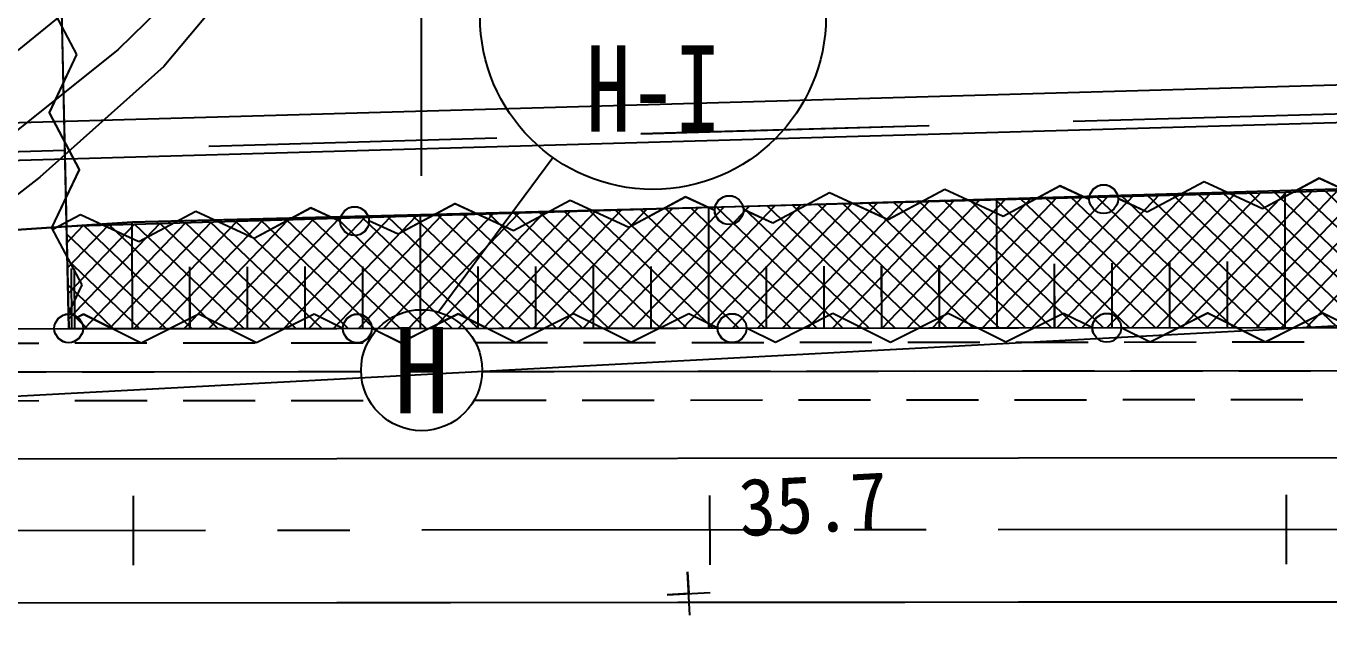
# Model space of a CAD drawing. Header units: millimetres. Extents: x 11366 to 12162, y 1103 to 1810.
# Drawn here: x 11755.46 to 11800.67, y 1483.63 to 1504.9 of the extents above; entities that cross this region are included whole.
import ezdxf
from ezdxf.enums import TextEntityAlignment as Align
from ezdxf.xclip import XClip

# ---------------------------------------------------------------- set-up
doc = ezdxf.new("R2010")
doc.units = ezdxf.units.MM
doc.header["$LTSCALE"] = 10
doc.header["$MEASUREMENT"] = 0
doc.header["$XCLIPFRAME"] = 2
for name, pattern in [('CENTER', [2, 1.25, -0.25, 0.25, -0.25]), ('DASHEDX2', [1.5, 1, -0.5]), ('HIDDEN', [0.375, 0.25, -0.125])]:
    doc.linetypes.add(name, pattern=pattern)
for name, color, linetype in [('TN-MANH', 4, 'Continuous'), ('TZ-BASE', 253, 'Continuous'), ('TZ-CABL', 4, 'Continuous')]:
    doc.layers.add(name, color=color, linetype=linetype)
doc.styles.add('GR', font='GulimChe.ttf')
doc.styles.get("Standard").update_dxf_attribs({"font": 'GulimChe.ttf'})
doc.linetypes.add('ZIGZAG', pattern='A,0.0001,-0.2,[131,ltypeshp.shx,S=0.2,R=0,X=-0.2,Y=0],-0.4,[131,ltypeshp.shx,S=0.2,R=180,X=0.2,Y=0],-0.2', length=0.8001)

# ---------------------------------------------------------------- blocks, each defined once
blk = doc.blocks.new('JD-DFXGDFH6CHF')
at = {"layer": 'TZ-BASE', "ltscale": 10}
for p, q in [((337.094, 36.249), (337.749, 7.319)), ((337.095, 36.252), (337.749, 7.322)), ((337.668, 10.87), (394.645, 12.547)), ((337.669, 10.873), (394.646, 12.55)), ((337.749, 7.322), (412.767, 7.379)), ((337.749, 7.319), (412.766, 7.377))]:
    blk.add_line(p, q, dxfattribs=at)
at = {"layer": 'TZ-BASE'}
for p, q in [((337.094, 36.249), (337.748, 7.319)), ((699.425, 24.269), (0.011, -12.873)), ((345.502, 22.905, 35.618), (339.463, 16.996, 35.618)), ((344.784, 20.865, 36.194), (341.056, 16.411, 36.194)), ((331.407, 13.236, 35.618), (339.119, 19.517, 35.618)), ((338.034, 16.828), (336.989, 18.805)), ((338.034, 16.831), (336.99, 18.808)), ((419.954, 16.858), (299.863, 13.414)), ((339.463, 16.996, 35.618), (334.134, 12.742, 35.618)), ((337.079, 14.806), (338.034, 16.828)), ((337.08, 14.809), (338.034, 16.831)), ((341.056, 16.411, 36.194), (336.745, 12.572, 36.194)), ((338.124, 12.829), (337.079, 14.806)), ((338.125, 12.832), (337.08, 14.809)), ((337.17, 10.81), (338.125, 12.832)), ((337.17, 10.807), (338.124, 12.829)), ((379.954, 12.049), (399.953, 12.667)), ((379.955, 12.052), (399.954, 12.67)), ((336.745, 12.572, 36.194), (331.301, 8.332, 36.194)), ((337.668, 10.87), (394.645, 12.547)), ((372.143, 12.262), (370.173, 11.204)), ((372.144, 12.265), (370.174, 11.207)), ((373.157, 11.792), (372.143, 12.262)), ((373.158, 11.795), (372.144, 12.265)), ((377.141, 12.409), (375.171, 11.351)), ((377.142, 12.412), (375.172, 11.354)), ((379.17, 11.469), (377.141, 12.409)), ((379.17, 11.471), (377.142, 12.412)), ((378.966, 7.353), (383.623, 12.225)), ((381.14, 12.53), (379.17, 11.471)), ((381.139, 12.527), (379.17, 11.469)), ((379.832, 7.354), (384.512, 12.251)), ((380.697, 7.355), (385.402, 12.278)), ((383.168, 11.586), (381.139, 12.527)), ((383.169, 11.589), (381.14, 12.53)), ((355.15, 11.762), (353.181, 10.704)), ((355.151, 11.765), (353.182, 10.707)), ((357.179, 10.821), (355.15, 11.762)), ((357.18, 10.824), (355.151, 11.765)), ((359.149, 11.88), (357.179, 10.821)), ((359.15, 11.883), (357.18, 10.824)), ((360.163, 11.41), (359.149, 11.88)), ((360.164, 11.412), (359.15, 11.883)), ((359.954, 11.531), (379.954, 12.049)), ((359.955, 11.533), (379.955, 12.052)), ((364.147, 12.027), (362.177, 10.969)), ((364.147, 12.03), (362.178, 10.971)), ((363.393, 7.342), (367.61, 11.754)), ((366.176, 11.089), (364.147, 12.03)), ((366.175, 11.086), (364.147, 12.027)), ((364.258, 7.342), (368.5, 11.78)), ((365.123, 7.343), (369.389, 11.806)), ((365.988, 7.344), (370.279, 11.833)), ((368.145, 12.145), (366.175, 11.086)), ((368.146, 12.147), (366.176, 11.089)), ((366.854, 7.344), (371.168, 11.859)), ((367.719, 7.345), (372.058, 11.885)), ((372.738, 7.349), (368.113, 11.769)), ((370.173, 11.204), (368.145, 12.145)), ((370.174, 11.207), (368.146, 12.147)), ((368.584, 7.346), (372.948, 11.911)), ((373.641, 7.349), (368.991, 11.795)), ((369.449, 7.346), (373.837, 11.937)), ((374.545, 7.35), (369.868, 11.82)), ((369.958, 7.34), (369.954, 11.79)), ((369.959, 7.342), (369.955, 11.792)), ((370.314, 7.347), (374.727, 11.963)), ((375.449, 7.351), (370.746, 11.846)), ((371.18, 7.348), (375.616, 11.99)), ((376.353, 7.351), (371.623, 11.872)), ((372.045, 7.348), (376.506, 12.016)), ((377.257, 7.352), (372.501, 11.898)), ((372.91, 7.349), (377.396, 12.042)), ((378.161, 7.353), (373.378, 11.924)), ((373.775, 7.35), (378.285, 12.068)), ((375.171, 11.351), (374.157, 11.821)), ((375.172, 11.354), (374.158, 11.824)), ((379.065, 7.354), (374.256, 11.95)), ((374.64, 7.35), (379.175, 12.094)), ((379.968, 7.354), (375.133, 11.975)), ((375.506, 7.351), (380.064, 12.12)), ((380.872, 7.355), (376.011, 12.001)), ((376.371, 7.352), (380.954, 12.147)), ((381.776, 7.356), (376.888, 12.027)), ((377.236, 7.352), (381.843, 12.173)), ((382.68, 7.356), (377.766, 12.053)), ((378.101, 7.353), (382.733, 12.199)), ((383.584, 7.357), (378.644, 12.079)), ((384.488, 7.358), (379.521, 12.105)), ((379.958, 7.349), (379.954, 12.049)), ((379.959, 7.352), (379.955, 12.052)), ((385.391, 7.358), (380.399, 12.13)), ((386.295, 7.359), (381.276, 12.156)), ((339.955, 11.013), (359.954, 11.531)), ((339.956, 11.015), (359.955, 11.533)), ((342.156, 11.38), (340.186, 10.321)), ((342.157, 11.383), (340.187, 10.324)), ((344.185, 10.439), (342.156, 11.38)), ((344.185, 10.442), (342.157, 11.383)), ((346.155, 11.5), (344.185, 10.442)), ((346.154, 11.497), (344.185, 10.439)), ((347.169, 11.027), (346.154, 11.497)), ((347.169, 11.03), (346.155, 11.5)), ((348.685, 7.33), (352.487, 11.309)), ((351.153, 11.647), (349.183, 10.589)), ((351.152, 11.645), (349.183, 10.586)), ((349.55, 7.331), (353.377, 11.335)), ((350.415, 7.332), (354.267, 11.361)), ((353.181, 10.704), (351.152, 11.645)), ((353.182, 10.707), (351.153, 11.647)), ((351.28, 7.332), (355.156, 11.388)), ((352.145, 7.333), (356.046, 11.414)), ((356.469, 7.336), (352.317, 11.304)), ((353.01, 7.334), (356.935, 11.44)), ((357.372, 7.337), (353.195, 11.33)), ((353.876, 7.334), (357.825, 11.466)), ((358.276, 7.338), (354.072, 11.356)), ((354.741, 7.335), (358.714, 11.492)), ((359.18, 7.338), (354.95, 11.382)), ((355.606, 7.336), (359.604, 11.518)), ((360.084, 7.339), (355.827, 11.407)), ((356.471, 7.336), (360.494, 11.545)), ((360.988, 7.34), (356.705, 11.433)), ((357.336, 7.337), (361.383, 11.571)), ((361.892, 7.34), (357.582, 11.459)), ((358.202, 7.338), (362.273, 11.597)), ((362.795, 7.341), (358.46, 11.485)), ((359.067, 7.338), (363.162, 11.623)), ((363.699, 7.342), (359.338, 11.511)), ((359.932, 7.339), (364.052, 11.649)), ((359.958, 7.331), (359.954, 11.531)), ((359.959, 7.333), (359.955, 11.533)), ((364.603, 7.342), (360.215, 11.536)), ((360.797, 7.34), (364.941, 11.676)), ((365.507, 7.343), (361.093, 11.562)), ((362.178, 10.971), (361.163, 11.442)), ((362.177, 10.969), (361.163, 11.439)), ((361.662, 7.34), (365.831, 11.702)), ((366.411, 7.344), (361.97, 11.588)), ((362.528, 7.341), (366.721, 11.728)), ((367.315, 7.345), (362.848, 11.614)), ((368.218, 7.345), (363.725, 11.64)), ((369.122, 7.346), (364.603, 11.666)), ((370.026, 7.347), (365.48, 11.691)), ((370.93, 7.347), (366.358, 11.717)), ((371.834, 7.348), (367.235, 11.743)), ((319.956, 9.695), (339.955, 11.013)), ((319.957, 9.697), (339.956, 11.015)), ((338.158, 11.262), (337.201, 10.748)), ((338.159, 11.265), (337.202, 10.751)), ((337.682, 10.292), (338.254, 10.89)), ((337.702, 9.408), (339.144, 10.916)), ((337.722, 8.525), (340.033, 10.943)), ((337.742, 7.641), (340.923, 10.969)), ((340.186, 10.321), (338.158, 11.262)), ((340.187, 10.324), (338.159, 11.265)), ((342.007, 7.325), (338.276, 10.891)), ((338.302, 7.322), (341.812, 10.995)), ((342.911, 7.326), (339.154, 10.917)), ((339.167, 7.323), (342.702, 11.021)), ((339.958, 7.313), (339.955, 11.013)), ((339.959, 7.315), (339.956, 11.015)), ((343.815, 7.327), (340.031, 10.943)), ((340.033, 7.324), (343.592, 11.047)), ((340.898, 7.324), (344.481, 11.074)), ((344.719, 7.327), (340.909, 10.968)), ((341.763, 7.325), (345.371, 11.1)), ((345.623, 7.328), (341.787, 10.994)), ((342.628, 7.326), (346.26, 11.126)), ((346.526, 7.329), (342.664, 11.02)), ((343.493, 7.326), (347.15, 11.152)), ((347.43, 7.329), (343.542, 11.046)), ((344.359, 7.327), (348.039, 11.178)), ((348.334, 7.33), (344.419, 11.072)), ((345.224, 7.328), (348.929, 11.204)), ((349.238, 7.331), (345.297, 11.098)), ((346.089, 7.328), (349.819, 11.231)), ((350.142, 7.331), (346.174, 11.123)), ((346.954, 7.329), (350.708, 11.257)), ((351.046, 7.332), (347.052, 11.149)), ((347.819, 7.33), (351.598, 11.283)), ((351.949, 7.333), (347.929, 11.175)), ((349.183, 10.586), (348.168, 11.057)), ((349.183, 10.589), (348.169, 11.059)), ((352.853, 7.333), (348.807, 11.201)), ((353.757, 7.334), (349.685, 11.227)), ((349.959, 7.324), (349.955, 11.274)), ((349.958, 7.322), (349.955, 11.272)), ((354.661, 7.335), (350.562, 11.252)), ((355.565, 7.336), (351.44, 11.278)), ((338.215, 8.833), (337.17, 10.81)), ((338.215, 8.83), (337.17, 10.807)), ((341.103, 7.324), (337.675, 10.601)), ((340.2, 7.324), (337.695, 9.717)), ((367.958, 7.338), (367.956, 9.51)), ((367.959, 7.341), (367.957, 9.512)), ((371.958, 7.342), (371.956, 9.561)), ((371.959, 7.344), (371.957, 9.564)), ((373.958, 7.343), (373.956, 9.586)), ((373.959, 7.346), (373.957, 9.589)), ((375.958, 7.345), (375.956, 9.612)), ((375.959, 7.348), (375.957, 9.615)), ((377.958, 7.347), (377.956, 9.637)), ((377.959, 7.35), (377.957, 9.64)), ((337.86, 7.31), (337.849, 9.398)), ((337.861, 7.313), (337.85, 9.401)), ((337.958, 7.311), (337.956, 9.399)), ((337.959, 7.314), (337.957, 9.402)), ((341.958, 7.314), (341.956, 9.457)), ((341.959, 7.317), (341.957, 9.46)), ((343.958, 7.316), (343.956, 9.459)), ((343.959, 7.319), (343.957, 9.462)), ((345.958, 7.318), (345.956, 9.461)), ((345.959, 7.321), (345.957, 9.464)), ((347.958, 7.32), (347.956, 9.463)), ((347.959, 7.323), (347.957, 9.465)), ((351.958, 7.323), (351.956, 9.466)), ((351.959, 7.326), (351.957, 9.469)), ((353.958, 7.325), (353.956, 9.468)), ((353.959, 7.328), (353.957, 9.471)), ((355.958, 7.327), (355.956, 9.47)), ((355.959, 7.33), (355.957, 9.473)), ((357.958, 7.329), (357.956, 9.472)), ((357.959, 7.332), (357.957, 9.475)), ((361.958, 7.333), (361.956, 9.475)), ((361.959, 7.335), (361.957, 9.478)), ((363.958, 7.334), (363.956, 9.477)), ((363.959, 7.337), (363.957, 9.48)), ((365.958, 7.336), (365.956, 9.484)), ((365.959, 7.339), (365.957, 9.487)), ((339.296, 7.323), (337.715, 8.834)), ((337.737, 7.819), (338.215, 8.83)), ((337.738, 7.822), (338.215, 8.833)), ((338.392, 7.322), (337.735, 7.95)), ((338.266, 7.809), (338.063, 7.708)), ((338.267, 7.812), (338.064, 7.71)), ((340.267, 6.811), (338.266, 7.809)), ((340.268, 6.814), (338.267, 7.812)), ((342.266, 7.813), (340.267, 6.811)), ((342.267, 7.816), (340.268, 6.814)), ((344.267, 6.815), (342.266, 7.813)), ((344.268, 6.818), (342.267, 7.816)), ((346.266, 7.817), (344.267, 6.815)), ((346.267, 7.819), (344.268, 6.818)), ((347.266, 7.318), (346.266, 7.817)), ((347.267, 7.32), (346.267, 7.819)), ((351.266, 7.821), (349.267, 6.819)), ((351.267, 7.824), (349.268, 6.822)), ((353.267, 6.823), (351.266, 7.821)), ((353.268, 6.826), (351.267, 7.824)), ((355.266, 7.825), (353.267, 6.823)), ((355.267, 7.827), (353.268, 6.826)), ((357.267, 6.827), (355.266, 7.825)), ((357.268, 6.829), (355.267, 7.827)), ((359.266, 7.828), (357.267, 6.827)), ((359.267, 7.831), (357.268, 6.829)), ((360.266, 7.329), (359.266, 7.828)), ((360.267, 7.332), (359.267, 7.831)), ((364.266, 7.833), (362.267, 6.831)), ((364.267, 7.836), (362.268, 6.834)), ((366.267, 6.835), (364.266, 7.833)), ((366.268, 6.837), (364.267, 7.836)), ((368.266, 7.837), (366.267, 6.835)), ((368.267, 7.839), (366.268, 6.837)), ((370.267, 6.838), (368.266, 7.837)), ((370.268, 6.841), (368.267, 7.839)), ((372.266, 7.84), (370.267, 6.838)), ((372.267, 7.843), (370.268, 6.841)), ((373.266, 7.341), (372.266, 7.84)), ((373.267, 7.344), (372.267, 7.843)), ((377.266, 7.845), (375.267, 6.843)), ((377.267, 7.847), (375.268, 6.846)), ((379.267, 6.847), (377.266, 7.845)), ((379.268, 6.849), (377.267, 7.847)), ((381.266, 7.848), (379.267, 6.847)), ((381.267, 7.851), (379.268, 6.849)), ((383.267, 6.85), (381.266, 7.848)), ((383.268, 6.853), (381.267, 7.851)), ((337.748, 7.319), (412.766, 7.377)), ((349.267, 6.819), (348.266, 7.318)), ((349.268, 6.822), (348.267, 7.321)), ((362.267, 6.831), (361.266, 7.33)), ((362.268, 6.834), (361.267, 7.333)), ((375.267, 6.843), (374.266, 7.342)), ((375.268, 6.846), (374.267, 7.345)), ((-0.002, 2.486), (471.521, 2.918)), ((298.798, 2.766), (498.798, 2.942)), ((340.001, -0.891), (339.999, 1.509)), ((340.001, -0.898), (339.999, 1.502)), ((360.001, -0.873), (359.999, 1.527)), ((360.001, -0.88), (359.999, 1.52)), ((380.001, -0.855), (379.999, 1.545)), ((380.001, -0.862), (379.999, 1.538)), ((359.302, -2.63, 35.725), (359.223, -1.132, 35.725)), ((359.223, -1.132, 35.725), (359.263, -1.881, 35.725)), ((298.802, -2.234), (498.802, -2.058)), ((301.076, -2.238), (436.621, -2.114)), ((358.514, -1.921, 35.725), (360.011, -1.841, 35.725)), ((359.263, -1.881, 35.725), (358.514, -1.921, 35.725))]:
    blk.add_line(p, q, dxfattribs=at)
at = {"layer": 'TZ-BASE', "linetype": 'Continuous'}
for p, q in [((428.028, 15.786), (319.922, 12.686)), ((428.029, 15.789), (319.923, 12.689)), ((337.609, 13.493), (299.863, 12.411)), ((337.61, 13.496), (299.864, 12.414)), ((299.964, 7.276), (699.994, 7.638)), ((299.965, 7.279), (699.948, 7.641))]:
    blk.add_line(p, q, dxfattribs=at)
at = {"layer": 'TZ-BASE', "linetype": 'DASHEDX2'}
for p, q in [((412.579, 15.643), (337.609, 13.493)), ((412.58, 15.646), (337.61, 13.496))]:
    blk.add_line(p, q, dxfattribs=at)
at = {"layer": 'TZ-BASE', "linetype": 'CENTER'}
blk.add_line((0, 0.01), (700, 0.643), dxfattribs=at)
at = {"layer": 'TZ-BASE'}
for centre in [(373.657, 11.807), (373.658, 11.809), (360.663, 11.424), (360.664, 11.427), (347.668, 11.042), (347.669, 11.045), (337.749, 7.322), (337.749, 7.319), (347.766, 7.318), (347.767, 7.321), (360.766, 7.33), (360.767, 7.332), (373.766, 7.342), (373.767, 7.344)]:
    blk.add_circle(centre, 0.5, dxfattribs=at)
blk.add_text('35.7', height=2, rotation=3.0398, dxfattribs=at).set_placement((361.045, 0.102, 36.022))
blk = doc.blocks.new('JD-F45F5')
at = {"layer": 'TZ-BASE'}
blk.add_line((280.507, 82.691), (284.484, 88.053), dxfattribs=at)
at = {"layer": 'TZ-BASE', "flags": 128}
blk.add_lwpolyline([(279.93, 87.422), (279.93, 103.125), (292.818, 110.34)], dxfattribs=at)
at = {"layer": 'TZ-BASE'}
blk.add_circle((287.956, 92.946), 6, dxfattribs=at)
at = {"layer": 'TZ-BASE', "style": 'GR', "width": 0.8}
blk.add_text('H-I', height=3, rotation=360, dxfattribs=at).set_placement((287.957, 90.446), align=Align.MIDDLE)

msp = doc.modelspace()

# ---------------------------------------------------------------- linework, layer by layer
at = {"layer": 'TN-MANH'}
msp.add_circle((11769.187, 1492.961), 2.1, dxfattribs=at)
at = {"layer": 'TZ-CABL', "linetype": 'HIDDEN'}
for points in [[(11670.908, 1493.827), (11767.316, 1493.915)], [(11771.057, 1493.918), (11817.279, 1493.96)], [(11671.163, 1492.828), (11767.088, 1492.914)], [(11771.287, 1492.918), (11817.027, 1492.959)], [(11670.91, 1491.827), (11767.367, 1491.915)], [(11771.01, 1491.918), (11817.281, 1491.96)]]:
    msp.add_lwpolyline(points, dxfattribs=at)
at = {"layer": 'TZ-CABL', "linetype": 'ZIGZAG', "ltscale": 0.5}
for points in [[(11671.163, 1492.828), (11767.088, 1492.914)], [(11771.287, 1492.918), (11817.027, 1492.959)]]:
    msp.add_lwpolyline(points, dxfattribs=at)

# ---------------------------------------------------------------- block references
at = {"layer": 'TZ-BASE'}
ref = msp.add_blockref('JD-DFXGDFH6CHF', (11419.192, 1487.09), dxfattribs=at)
XClip(ref).set_block_clipping_path([(69.9338669773, 75.0555249423), (70.0659624774, -74.8004272748), (700.0683191703, -74.3568896312), (699.933692272, 75.5313861654)])
msp.add_blockref('JD-F45F5', (11489.258, 1412.289), dxfattribs=at)

# ---------------------------------------------------------------- texts
at = {"layer": 'TN-MANH', "linetype": 'ByBlock'}
msp.add_text('H', height=3, rotation=360, dxfattribs=at).set_placement((11769.187, 1492.961), align=Align.MIDDLE)

doc.saveas('drawing.dxf')
